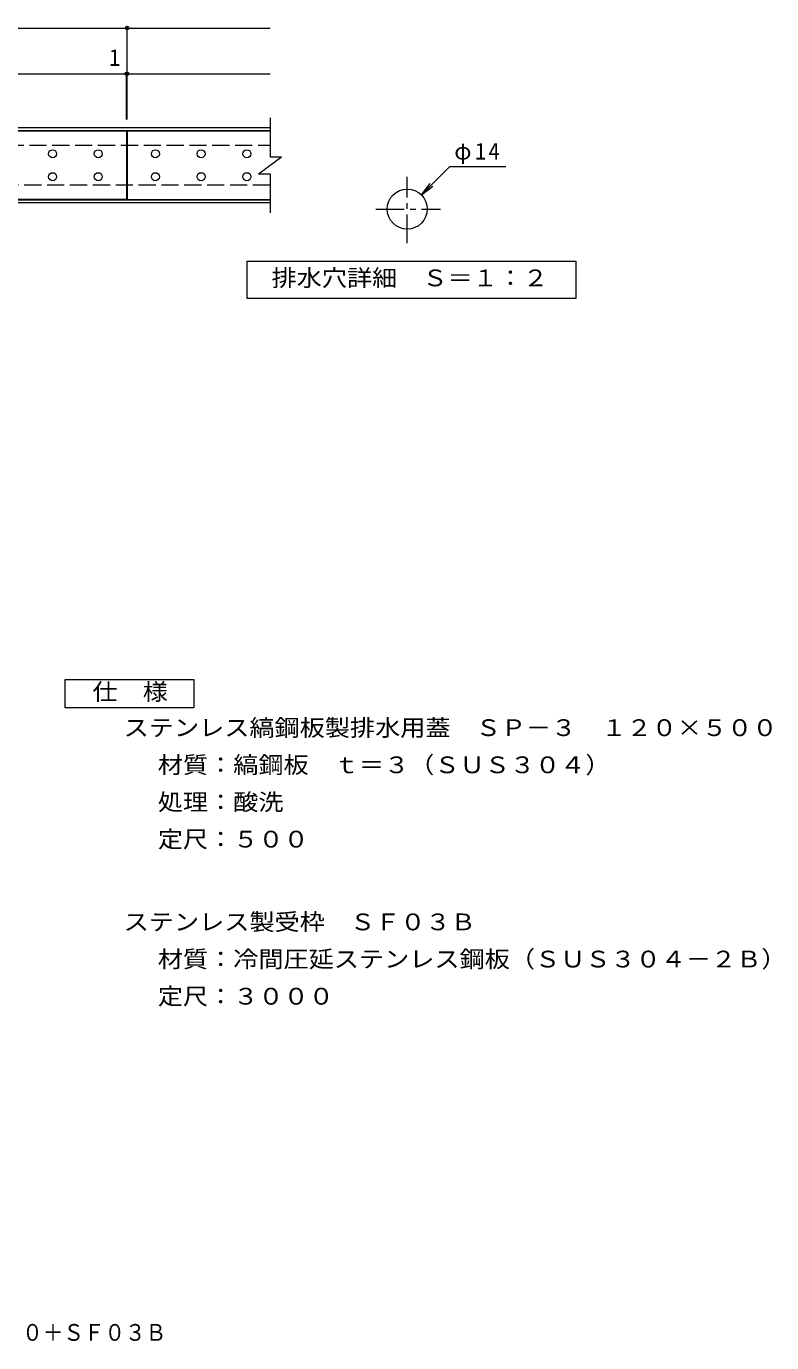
# Model space of a CAD drawing. Units: millimetres, scale not verified, with parts at other scales. Extents: x -245 to 297, y -273 to 194.
# Drawn here: x 36.3 to 297.1, y -273.1 to 187.4 of the extents above; entities that cross this region are included whole.
import ezdxf
from ezdxf.enums import TextEntityAlignment as Align

# ---------------------------------------------------------------- set-up
doc = ezdxf.new("R2010")
doc.units = ezdxf.units.MM
doc.header["$LTSCALE"] = 2
doc.header["$PDMODE"] = 32
doc.header["$PDSIZE"] = 1.2
doc.linetypes.add('CHAIN1', pattern=[8, 5, -1, 1, -1])
doc.linetypes.add('DASHED3', pattern=[4, 3, -1])
for name, color, linetype, lineweight in [('C-0', 3, 'CHAIN1', 9), ('C-1', 2, 'Continuous', 9), ('C-2', 3, 'Continuous', 9), ('C-4', 7, 'Continuous', 9), ('C-5', 7, 'Continuous', 9), ('C-A', 3, 'Continuous', 9), ('D-5', 7, 'Continuous', 9)]:
    doc.layers.add(name, color=color, linetype=linetype, lineweight=lineweight)
doc.layers.add('F-4', color=2, linetype='Continuous')
doc.styles.add('ＭＳ ゴシック', font='')
doc.styles.get('ＭＳ ゴシック').set_extended_font_data('MS Gothic')

msp = doc.modelspace()

# ---------------------------------------------------------------- linework, layer by layer
at = {"layer": 'C-0'}
for p, q in [((169.572, 111.524), (169.572, 134.718)), ((158.562, 123.447), (181.212, 123.447))]:
    msp.add_line(p, q, dxfattribs=at)
at = {"layer": 'C-0', "linetype": 'Continuous'}
msp.add_circle((169.572, 123.447), 7, dxfattribs=at)
at = {"layer": 'C-1'}
for p, q in [((-178.627, 151.989), (121.573, 151.989)), ((-178.627, 150.989), (121.573, 150.989)), ((121.573, 126.589), (-178.627, 126.589)), ((121.573, 125.589), (-178.627, 125.589))]:
    msp.add_line(p, q, dxfattribs=at)
at = {"layer": 'C-1', "linetype": 'DASHED3'}
for p, q in [((-178.627, 145.789), (121.573, 145.789)), ((121.573, 131.789), (-178.627, 131.789))]:
    msp.add_line(p, q, dxfattribs=at)
at = {"layer": 'C-2'}
for p, q in [((121.573, 155.389), (121.573, 141.789)), ((71.573, 150.789), (71.573, 126.789)), ((71.573, 150.789), (121.573, 150.789)), ((117.573, 135.789), (125.573, 141.789)), ((121.573, 141.789), (125.573, 141.789)), ((117.573, 135.789), (121.573, 135.789)), ((121.573, 135.789), (121.573, 122.189)), ((71.573, 126.789), (121.573, 126.789))]:
    msp.add_line(p, q, dxfattribs=at)
msp.add_lwpolyline([(-28.427, 126.789), (-28.427, 150.789), (71.373, 150.789), (71.373, 126.789)], close=True, dxfattribs=at)
at = {"layer": 'C-4'}
for p, q in [((71.573, 170.789), (71.573, 187.389)), ((-28.427, 170.789), (71.373, 170.789)), ((71.373, 154.789), (71.373, 171.389)), ((71.373, 170.789), (121.573, 170.789)), ((71.573, 154.789), (71.573, 171.389))]:
    msp.add_line(p, q, dxfattribs=at)
msp.add_lwpolyline([(-178.627, 186.789), (-28.427, 186.789), (121.573, 186.789)], dxfattribs=at)
for p in [(71.573, 186.789), (71.373, 170.789), (71.573, 170.789)]:
    msp.add_point(p, dxfattribs=at)
at = {"layer": 'C-5'}
for p, q in [((174.521, 128.397), (184.509, 138.385)), ((184.509, 138.385), (204.108, 138.385)), ((174.521, 128.397), (177.565, 132.364)), ((174.521, 128.397), (178.488, 131.441))]:
    msp.add_line(p, q, dxfattribs=at)
msp.add_lwpolyline([(113.59, 92.189), (113.59, 105.189), (228.59, 105.189), (228.59, 92.189)], close=True, dxfattribs=at)
at = {"layer": 'C-A'}
for centre in [(45.473, 142.789), (61.473, 142.789), (81.473, 142.789), (97.473, 142.789), (113.473, 142.789), (45.473, 134.789), (61.473, 134.789), (81.473, 134.789), (97.473, 134.789), (113.473, 134.789)]:
    msp.add_circle(centre, 1.4, dxfattribs=at)
at = {"layer": 'D-5', "color": 2}
for p, q in [((49.935, -41.082), (94.934, -41.082)), ((49.935, -51.082), (49.935, -41.082)), ((94.934, -41.082), (94.934, -51.082)), ((94.934, -51.082), (49.935, -51.082))]:
    msp.add_line(p, q, dxfattribs=at)

# ---------------------------------------------------------------- texts
at = {"layer": 'C-0', "color": 2, "insert": (186.022, 139.193), "char_height": 5.865, "attachment_point": 7, "style": 'ＭＳ ゴシック'}
msp.add_mtext('\\T1.19;φ14', dxfattribs=at)
at = {"layer": 'C-4', "color": 2, "style": 'ＭＳ ゴシック'}
msp.add_text('1', height=5.865, dxfattribs=at).set_placement((65.233, 171.789), align=Align.BOTTOM_LEFT)
at = {"layer": 'C-5', "color": 2, "style": 'ＭＳ ゴシック', "width": 1.1}
msp.add_text('排水穴詳細\u3000Ｓ＝１：２', height=5.865, dxfattribs=at).set_placement((122.09, 94.689), align=Align.BOTTOM_LEFT)
at = {"layer": 'D-5', "color": 2, "style": 'ＭＳ ゴシック', "width": 1.1}
for s, p in [('仕\u3000様', (59.434, -50.082)), ('ステンレス縞鋼板製排水用蓋\u3000ＳＰ－３\u3000１２０×５００', (70.353, -62.666)), ('材質：縞鋼板\u3000ｔ＝３（ＳＵＳ３０４）', (82.295, -75.666)), ('処理：酸洗', (82.295, -88.666)), ('定尺：５００', (82.295, -101.666)), ('ステンレス製受枠\u3000ＳＦ０３Ｂ', (70.353, -130.618)), ('材質：冷間圧延ステンレス鋼板（ＳＵＳ３０４－２Ｂ）', (82.295, -143.618)), ('定尺：３０００', (82.295, -156.618))]:
    msp.add_text(s, height=5.865, dxfattribs=at).set_placement(p, align=Align.BOTTOM_LEFT)
at = {"layer": 'F-4', "style": 'ＭＳ ゴシック', "width": 0.9}
msp.add_text('ステンレス縞鋼板製\u3000排水ピット蓋\u3000\u3000ＳＰ－３\u3000１２０×５００＋ＳＦ０３Ｂ', height=5.865, dxfattribs=at).set_placement((-173.933, -274.23), align=Align.BOTTOM_LEFT)

doc.saveas('drawing.dxf')
